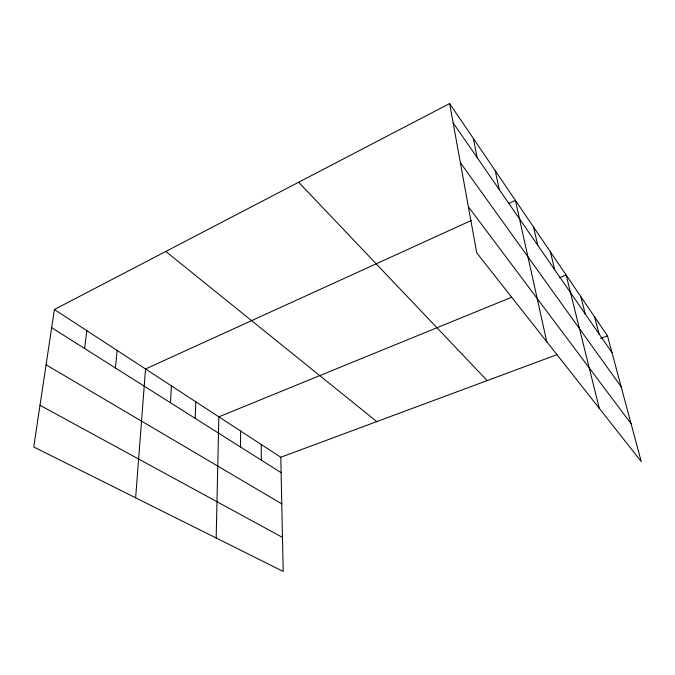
<?xml version="1.0" encoding="UTF-8"?>
<svg xmlns="http://www.w3.org/2000/svg" width="675" height="675" viewBox="0 0 675 675"><rect width="100%" height="100%" fill="white"/><g stroke="black" fill="none" stroke-linecap="round" stroke-linejoin="round"><path stroke-width="1.01" d="M240.519 447.01L240.629 431.038M216.169 537.992L218.852 416.829L511.625 297.253M195.176 418.365L195.826 401.802M170.463 402.739L171.425 385.881M135.641 497.821L145.53 368.98L471.53 220.371M115.4 367.942L117.129 350.443M84.62 348.494L86.813 330.666M54.388 309.504L33.75 446.985L283.196 571.438L280.792 457.253L54.388 309.504L449.634 103.562L607.5 335.888L641.25 461.599L476.736 252.88L449.634 103.562M508.731 203.411L515.405 200.365L546.775 341.736M559.432 277.729L566.123 274.995L599.299 408.375M280.792 457.253L557.002 354.653M600.716 338.411L607.5 335.888M40.011 405.304L282.479 537.401M46.086 364.804L281.77 503.854M51.663 327.67L281.112 472.66M165.788 251.454L376.777 421.597M298.645 182.233L487.164 380.59M468.366 206.744L631.091 423.748M460.358 162.65L621.16 386.758M453.127 122.833L611.997 352.645M594.582 316.879L599.054 333.923M580.812 296.62L585.25 313.959M550.395 251.851L554.715 269.781M533.537 227.045L537.756 245.253M495.248 170.699L499.196 189.472M473.394 138.535L477.149 157.57M261.242 444.496L261.36 460.181"/></g></svg>
